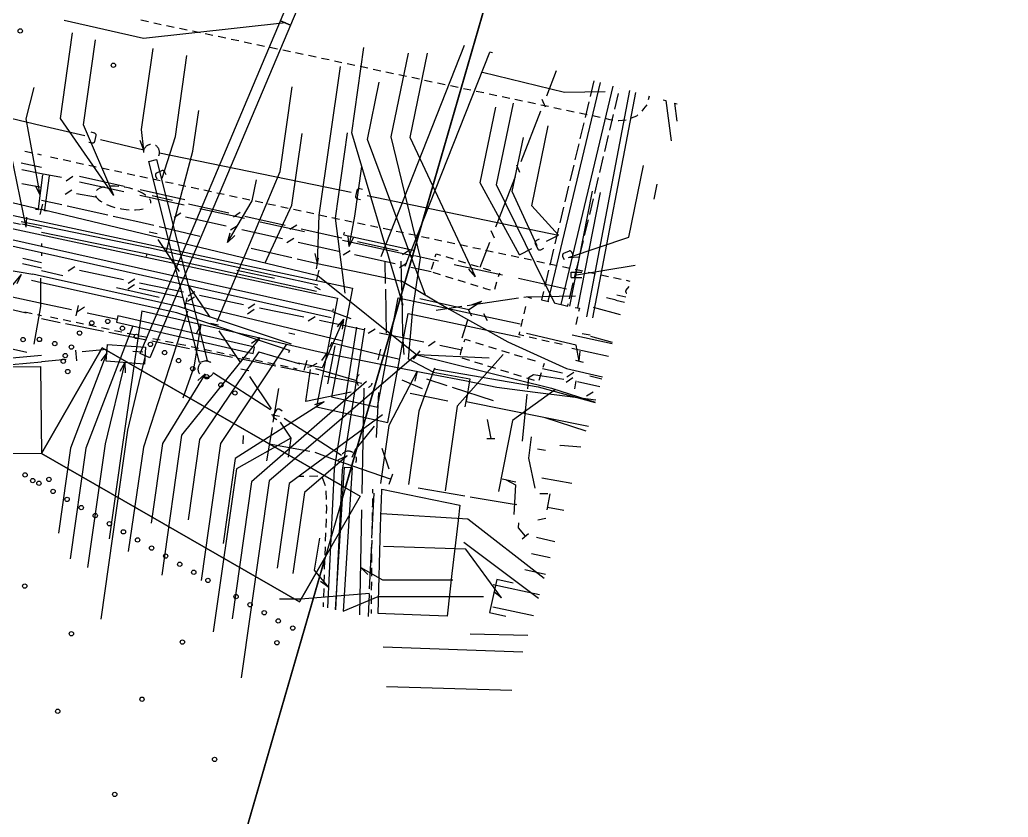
# Model space of a CAD drawing. Header units: metres. Extents: x 3206 to 3701, y 9896 to 11410.
# Drawn here: x 3498 to 3589.3, y 10741.6 to 10815.2 of the extents above; entities that cross this region are included whole.
import ezdxf

# ---------------------------------------------------------------- set-up
doc = ezdxf.new("R2010")
doc.units = ezdxf.units.M
for name, color, linetype in [('BOUNDARY', 7, 'Continuous'), ('BUILDING', 7, 'Continuous'), ('CURB', 7, 'Continuous'), ('ELECTR_CABLE', 7, 'Continuous'), ('ELECTR_CABLE_COMM', 7, 'Continuous'), ('GROUND', 7, 'Continuous'), ('HEAT', 7, 'Continuous'), ('SEWER', 7, 'Continuous'), ('WATER_PIPELINE', 7, 'Continuous')]:
    doc.layers.add(name, color=color, linetype=linetype)

# ---------------------------------------------------------------- blocks, each defined once
blk = doc.blocks.new('МОЖЖЕВЕЛЬНИК_СКАЛЬНЫЙ')
blk.add_circle((0, 0), 0.2)
blk = doc.blocks.new('КЛЕН_САХАРИСТЫЙ')
blk.add_circle((0, 0), 0.2)

msp = doc.modelspace()

# ---------------------------------------------------------------- linework, layer by layer
at = {"layer": 'BOUNDARY'}
msp.add_lwpolyline([(3253.023, 9915.673), (3233.596, 10020.109), (3233.041, 10027.227), (3225.675, 10139.955), (3262.083, 10325.257), (3335.841, 10689.444), (3351.098, 10763.684), (3367.768, 10831.231), (3377.814, 10869.112), (3520.394, 11207.447), (3551.174, 11273.829), (3554.005, 11279.367), (3611.719, 11390.174), (3639.436, 11373.131), (3680.635, 11298.581), (3281.247, 9920.202)], close=True, dxfattribs=at)
at = {"layer": 'BUILDING'}
for points in [[(3523.838, 10761.462), (3500, 10775.175), (3505.612, 10784.93), (3529.45, 10771.218)], [(3500, 10775.175), (3461.737, 10774.808), (3461.66, 10782.838), (3499.923, 10783.204)], [(3538.664, 10770.393), (3538.501, 10768.993), (3537.931, 10764.094), (3537.732, 10762.384), (3537.47, 10760.132), (3531.817, 10760.348), (3531.098, 10760.375), (3531.336, 10768.406), (3531.391, 10770.255), (3531.408, 10770.839), (3531.439, 10771.874), (3538.664, 10770.393)]]:
    msp.add_lwpolyline(points, close=True, dxfattribs=at)
at = {"layer": 'CURB'}
for points in [[(3509.884, 10815.04), (3509.181, 10815.19)], [(3511.076, 10814.787), (3510.542, 10814.899), (3510.373, 10814.935)], [(3512.268, 10814.536), (3511.565, 10814.684)], [(3513.46, 10814.285), (3512.757, 10814.433)], [(3514.653, 10814.035), (3513.95, 10814.183)], [(3515.845, 10813.784), (3515.142, 10813.932)], [(3517.038, 10813.533), (3516.334, 10813.681)], [(3518.23, 10813.283), (3517.527, 10813.43)], [(3519.422, 10813.032), (3518.719, 10813.18)], [(3520.615, 10812.781), (3519.912, 10812.929)], [(3521.807, 10812.53), (3521.104, 10812.678)], [(3522.999, 10812.28), (3522.296, 10812.428)], [(3524.192, 10812.029), (3523.489, 10812.177)], [(3525.384, 10811.778), (3524.681, 10811.926)], [(3526.577, 10811.528), (3525.874, 10811.675)], [(3527.768, 10811.274), (3527.066, 10811.424)], [(3528.96, 10811.018), (3528.257, 10811.169)], [(3530.151, 10810.763), (3529.449, 10810.914)], [(3531.343, 10810.508), (3530.64, 10810.658)], [(3532.534, 10810.253), (3531.831, 10810.403)], [(3533.725, 10809.997), (3533.023, 10810.148)], [(3534.917, 10809.742), (3534.214, 10809.893)], [(3536.108, 10809.487), (3535.406, 10809.637)], [(3537.3, 10809.232), (3536.597, 10809.382)], [(3538.492, 10808.979), (3537.789, 10809.128)], [(3539.684, 10808.728), (3538.981, 10808.876)], [(3540.876, 10808.476), (3540.173, 10808.624)], [(3542.068, 10808.224), (3541.365, 10808.372)], [(3543.26, 10807.972), (3542.557, 10808.12)], [(3544.452, 10807.72), (3543.749, 10807.868)], [(3545.644, 10807.468), (3544.941, 10807.616)], [(3555.917, 10807.373), (3555.632, 10807.002), (3555.479, 10806.804)], [(3556.138, 10808.196), (3556.061, 10807.845)], [(3546.837, 10807.216), (3546.134, 10807.365)], [(3548.029, 10806.964), (3547.326, 10807.113)], [(3549.221, 10806.712), (3548.518, 10806.861)], [(3550.413, 10806.46), (3549.71, 10806.609)], [(3555.113, 10806.467), (3554.963, 10806.348), (3554.479, 10806.14)], [(3551.605, 10806.208), (3550.902, 10806.357)], [(3552.801, 10805.978), (3552.555, 10806.008), (3552.094, 10806.105)], [(3554.013, 10805.97), (3553.334, 10805.912), (3553.297, 10805.917)], [(3499.167, 10802.921), (3498.477, 10803.073)], [(3500, 10802.737), (3499.655, 10802.813)], [(3501.527, 10802.4), (3500.835, 10802.553)], [(3502.708, 10802.14), (3502.016, 10802.292)], [(3503.89, 10801.884), (3503.197, 10802.033)], [(3505.073, 10801.629), (3504.379, 10801.779)], [(3506.255, 10801.375), (3505.562, 10801.524)], [(3507.437, 10801.12), (3506.744, 10801.27)], [(3508.62, 10800.866), (3507.926, 10801.015)], [(3509.802, 10800.612), (3509.108, 10800.761)], [(3510.984, 10800.357), (3510.291, 10800.506)], [(3512.167, 10800.103), (3511.473, 10800.252)], [(3513.349, 10799.848), (3512.655, 10799.997)], [(3514.531, 10799.594), (3513.838, 10799.743)], [(3515.714, 10799.339), (3515.02, 10799.489)], [(3516.896, 10799.085), (3516.202, 10799.234)], [(3518.078, 10798.83), (3517.385, 10798.98)], [(3519.26, 10798.576), (3518.567, 10798.725)], [(3520.443, 10798.321), (3519.749, 10798.471)], [(3521.625, 10798.067), (3520.932, 10798.216)], [(3522.807, 10797.813), (3522.114, 10797.962)], [(3523.99, 10797.558), (3523.296, 10797.707)], [(3525.172, 10797.304), (3524.478, 10797.453)], [(3526.354, 10797.049), (3525.661, 10797.198)], [(3527.537, 10796.795), (3526.843, 10796.944)], [(3528.72, 10796.544), (3528.026, 10796.69)], [(3529.903, 10796.295), (3529.209, 10796.441)], [(3531.087, 10796.046), (3530.393, 10796.192)], [(3532.27, 10795.797), (3531.576, 10795.943)], [(3533.454, 10795.548), (3532.759, 10795.694)], [(3534.637, 10795.299), (3533.943, 10795.445)], [(3535.82, 10795.05), (3535.688, 10795.078), (3535.126, 10795.196)], [(3537.003, 10794.796), (3536.309, 10794.945)], [(3538.186, 10794.543), (3537.492, 10794.691)], [(3539.368, 10794.289), (3538.674, 10794.438)], [(3540.551, 10794.036), (3539.857, 10794.185)], [(3541.733, 10793.782), (3541.04, 10793.931)], [(3542.916, 10793.529), (3542.222, 10793.678)], [(3544.098, 10793.276), (3543.405, 10793.424)], [(3545.281, 10793.022), (3544.587, 10793.171)], [(3546.463, 10792.769), (3545.77, 10792.917)], [(3547.646, 10792.515), (3547.363, 10792.576), (3546.952, 10792.664)], [(3548.828, 10792.262), (3548.135, 10792.411)], [(3550.011, 10792.009), (3549.317, 10792.157)], [(3551.193, 10791.755), (3550.5, 10791.904)], [(3552.376, 10791.502), (3551.682, 10791.65)], [(3553.558, 10791.248), (3552.865, 10791.397)], [(3554.404, 10791.067), (3554.047, 10791.143)], [(3498.455, 10788.256), (3499.159, 10788.108)], [(3499.648, 10788.006), (3500, 10787.932)], [(3501.527, 10787.611), (3500.835, 10787.757)], [(3502.709, 10787.363), (3502.017, 10787.509)], [(3503.89, 10787.116), (3503.198, 10787.261)], [(3505.071, 10786.868), (3504.379, 10787.013)], [(3506.253, 10786.62), (3505.561, 10786.765)], [(3507.434, 10786.372), (3506.742, 10786.517)], [(3508.615, 10786.124), (3507.923, 10786.269)], [(3509.797, 10785.876), (3509.105, 10786.021)], [(3510.978, 10785.628), (3510.286, 10785.773)], [(3512.16, 10785.38), (3511.467, 10785.526)], [(3513.341, 10785.132), (3512.649, 10785.278)], [(3514.522, 10784.885), (3513.83, 10785.03)], [(3515.704, 10784.637), (3515.012, 10784.782)], [(3526.421, 10784.545), (3526.399, 10784.496), (3525.867, 10783.769)], [(3526.827, 10785.433), (3526.629, 10784.999)], [(3516.885, 10784.389), (3516.193, 10784.534)], [(3518.066, 10784.141), (3517.374, 10784.286)], [(3519.248, 10783.893), (3518.556, 10784.038)], [(3520.429, 10783.645), (3519.737, 10783.79)], [(3521.61, 10783.397), (3520.918, 10783.542)], [(3522.792, 10783.149), (3522.1, 10783.294)], [(3523.627, 10782.974), (3523.281, 10783.047)], [(3525.46, 10783.493), (3524.864, 10783.168), (3524.592, 10783.125)], [(3523.858, 10773.066), (3524.254, 10773.076)], [(3524.754, 10773.089), (3525.546, 10773.11)], [(3525.932, 10772.954), (3526.217, 10772.215)], [(3530.598, 10771.888), (3530.591, 10771.499)], [(3526.261, 10771.72), (3526.295, 10770.928)], [(3530.583, 10770.999), (3530.573, 10770.426), (3530.57, 10770.22)], [(3526.317, 10770.429), (3526.328, 10770.152), (3526.311, 10769.637)], [(3526.294, 10769.138), (3526.268, 10768.346)], [(3530.561, 10769.72), (3530.548, 10768.941)], [(3530.54, 10768.441), (3530.527, 10767.663)], [(3526.251, 10767.846), (3526.224, 10767.054)], [(3526.207, 10766.555), (3526.181, 10765.763)], [(3530.519, 10767.163), (3530.506, 10766.384)], [(3530.497, 10765.884), (3530.495, 10765.749), (3530.491, 10765.105)], [(3526.164, 10765.263), (3526.137, 10764.472)], [(3530.488, 10764.605), (3530.483, 10763.826)], [(3526.12, 10763.972), (3526.094, 10763.18)], [(3526.077, 10762.681), (3526.05, 10761.889)], [(3530.48, 10763.326), (3530.475, 10762.547)], [(3530.472, 10762.047), (3530.467, 10761.268)], [(3526.033, 10761.389), (3526.02, 10760.993)], [(3530.463, 10760.768), (3530.461, 10760.379)]]:
    msp.add_lwpolyline(points, dxfattribs=at)
at = {"layer": 'ELECTR_CABLE'}
for points in [[(3531.384, 10793.361), (3539.093, 10812.887)], [(3535.03, 10793.238), (3532.306, 10804.432), (3533.901, 10812.17)], [(3533.616, 10792.479), (3541.42, 10812.246)], [(3541.661, 10812.179), (3541.42, 10812.246)], [(3525.51, 10792.723), (3525.674, 10797.192), (3527.617, 10810.918)], [(3498.584, 10796.081), (3496.36, 10806.922), (3496.935, 10809.858)], [(3535.495, 10789.796), (3530.128, 10804.182), (3531.217, 10809.466)], [(3499.871, 10799.059), (3498.588, 10806.097), (3499.319, 10808.998)], [(3516.232, 10787.359), (3522.066, 10801.221), (3523.174, 10809.05)], [(3554.335, 10808.692), (3550.348, 10787.803)], [(3550.939, 10787.688), (3554.905, 10808.535)], [(3557.451, 10807.834), (3557.693, 10807.768)], [(3557.692, 10807.768), (3558.172, 10804.071)], [(3558.477, 10807.552), (3558.695, 10805.873)], [(3558.477, 10807.552), (3558.718, 10807.486)], [(3457.795, 10806.595), (3467.272, 10802.452), (3470.905, 10798.839), (3472.179, 10797.717), (3483.577, 10795.302), (3495.191, 10792.414), (3499.2, 10791.736)], [(3500, 10793.694), (3461.985, 10802.213)], [(3500, 10794.309), (3462.117, 10802.799)], [(3500, 10801.58), (3498.126, 10801.994)], [(3499.703, 10797.671), (3499.716, 10797.766), (3500.147, 10800.91)], [(3500.297, 10797.589), (3500.31, 10797.685), (3500.742, 10800.828)], [(3507.617, 10799.334), (3503.515, 10800.24)], [(3507.649, 10799.839), (3503.526, 10800.75)], [(3517.205, 10794.662), (3519.485, 10798.501), (3519.885, 10800.444)], [(3498.077, 10796.322), (3483.76, 10799.336)], [(3499.871, 10799.059), (3499.464, 10799.899)], [(3513.237, 10798.605), (3509.114, 10799.516)], [(3550.883, 10799.42), (3548.778, 10788.781)], [(3551.619, 10799.275), (3549.513, 10788.636)], [(3500, 10798.578), (3501.885, 10798.159)], [(3513.183, 10798.105), (3509.082, 10799.011)], [(3499.703, 10797.671), (3499.455, 10797.705)], [(3500.545, 10797.555), (3500.297, 10797.589)], [(3502.373, 10798.05), (3506.144, 10797.213)], [(3518.749, 10796.876), (3514.648, 10797.782)], [(3498.137, 10796.616), (3500, 10796.234)], [(3498.584, 10796.081), (3498.648, 10797.013)], [(3506.632, 10797.104), (3508.9, 10796.6), (3510.398, 10796.25)], [(3524.315, 10795.646), (3520.214, 10796.552)], [(3500, 10796.234), (3509.878, 10794.206)], [(3500, 10795.621), (3509.758, 10793.618)], [(3510.885, 10796.137), (3514.646, 10795.259)], [(3517.205, 10794.662), (3517.45, 10795.563)], [(3527.938, 10795.358), (3527.992, 10795.603)], [(3517.205, 10794.662), (3517.879, 10795.308)], [(3527.831, 10794.87), (3534.404, 10793.429)], [(3527.938, 10795.358), (3534.511, 10793.918)], [(3500, 10794.559), (3500, 10794.309)], [(3526.894, 10788.282), (3500, 10794.309)], [(3526.762, 10787.696), (3500, 10793.694)], [(3500, 10793.694), (3500, 10793.444)], [(3509.883, 10794.205), (3525.548, 10790.746)], [(3519.381, 10794.154), (3523.143, 10793.276)], [(3509.707, 10793.373), (3509.757, 10793.618)], [(3509.753, 10793.619), (3525.418, 10790.16)], [(3523.629, 10793.162), (3525.51, 10792.723)], [(3525.51, 10792.723), (3525.293, 10793.632)], [(3525.408, 10792.233), (3525.612, 10793.213)], [(3531.793, 10790.863), (3531.75, 10792.904)], [(3533.307, 10790.224), (3533.25, 10792.936)], [(3536.192, 10782.698), (3533.904, 10783.884), (3534.307, 10788.483), (3535.03, 10793.238)], [(3536.68, 10792.934), (3534.454, 10793.418)], [(3500, 10792.067), (3501.983, 10791.622)], [(3525.51, 10792.723), (3529.514, 10791.89), (3533.325, 10791.076), (3537.664, 10788.515), (3543.082, 10785.492), (3548.506, 10783.026), (3551.849, 10782.246)], [(3542.598, 10791.646), (3538.145, 10792.615)], [(3498.142, 10791.695), (3495.688, 10788.838), (3498.606, 10788.176)], [(3498.142, 10791.695), (3497.745, 10790.849)], [(3500, 10790.943), (3499.085, 10791.147)], [(3500, 10791.558), (3499.215, 10791.733)], [(3499.911, 10791.373), (3499.911, 10788.758), (3499.301, 10785.266)], [(3523.096, 10785.261), (3512.66, 10788.739), (3500, 10791.558)], [(3522.907, 10784.692), (3512.5, 10788.161), (3500, 10790.943)], [(3548.515, 10790.358), (3544.063, 10791.327)], [(3506.926, 10790.513), (3510.893, 10789.623)], [(3525.215, 10790.588), (3525.751, 10790.318)], [(3531.889, 10786.282), (3531.804, 10790.364)], [(3513.247, 10788.583), (3513.481, 10789.555)], [(3533.52, 10784.305), (3533.478, 10784.647), (3533.39, 10786.288), (3533.317, 10789.724)], [(3539.338, 10788.842), (3544.061, 10789.538)], [(3544.556, 10789.611), (3544.782, 10789.644), (3549.326, 10789.745)], [(3553.101, 10789.328), (3552.2, 10789.554)], [(3553.06, 10789.338), (3553.853, 10789.162)], [(3553.168, 10789.826), (3553.992, 10789.644)], [(3509.27, 10788.36), (3507.373, 10775.153), (3506.259, 10767.289)], [(3509.27, 10788.36), (3520.17, 10785.87), (3522.65, 10785.28), (3525.57, 10784.58), (3527.32, 10784.23), (3530.27, 10783.65), (3533.22, 10783.06), (3536.18, 10782.48), (3539.13, 10781.9), (3542.08, 10781.31), (3545.62, 10780.85), (3548.6, 10780.46), (3551.231, 10780.115)], [(3513.364, 10789.069), (3527.727, 10785.619)], [(3526.948, 10788.526), (3526.894, 10788.282)], [(3526.934, 10788.27), (3528.572, 10787.654)], [(3536.482, 10788.421), (3538.843, 10788.769)], [(3500, 10787.638), (3501.745, 10787.285)], [(3527.901, 10787.586), (3525.935, 10783.079), (3523.705, 10783.502)], [(3527.901, 10787.586), (3527.311, 10786.861)], [(3527.901, 10787.586), (3527.77, 10786.661)], [(3502.235, 10787.186), (3505.725, 10786.481)], [(3506.215, 10786.382), (3509.704, 10785.676)], [(3514.72, 10787.115), (3514.076, 10783.145), (3513.073, 10780.282)], [(3514.72, 10787.115), (3514.329, 10786.267)], [(3526.459, 10760.899), (3527.067, 10773.712), (3529.131, 10786.852)], [(3527.202, 10760.739), (3527.814, 10773.636), (3529.871, 10786.736)], [(3510.194, 10785.577), (3513.684, 10784.872)], [(3520.17, 10785.87), (3512.944, 10776.875), (3511.11, 10763.914)], [(3520.17, 10785.87), (3519.411, 10785.325)], [(3522.851, 10786.304), (3523.403, 10786.183)], [(3549.694, 10783.694), (3549.406, 10785.172), (3544.814, 10786.263)], [(3550.704, 10786.09), (3549.968, 10786.235)], [(3514.174, 10784.773), (3517.664, 10784.067)], [(3522.65, 10785.28), (3516.556, 10776.106), (3514.765, 10763.448)], [(3522.907, 10784.691), (3522.828, 10784.454)], [(3526.756, 10785.416), (3531.231, 10784.31)], [(3531.111, 10783.825), (3531.351, 10784.795)], [(3549.694, 10783.694), (3549.767, 10784.625)], [(3518.154, 10783.968), (3521.643, 10783.263)], [(3534.583, 10784.251), (3521.033, 10772.63), (3518.457, 10754.435)], [(3531.231, 10784.31), (3532.981, 10783.928)], [(3549.329, 10783.779), (3550.059, 10783.609)], [(3522.133, 10783.164), (3525.623, 10782.458)], [(3528.606, 10780.843), (3524.437, 10779.979), (3524.856, 10782.942)], [(3534.7, 10782.77), (3532.097, 10777.744), (3531.341, 10772.402)], [(3536.31, 10783.06), (3534.865, 10779.085), (3533.904, 10772.295)], [(3534.7, 10782.77), (3534.508, 10781.856)], [(3536.243, 10782.994), (3545.906, 10781.333), (3551.161, 10779.873)], [(3526.113, 10782.359), (3529.603, 10781.654)], [(3535.202, 10781.147), (3533.317, 10781.931)], [(3535.568, 10782.078), (3537.468, 10781.455)], [(3536.192, 10782.698), (3539.58, 10782.073), (3539.242, 10779.976)], [(3548.253, 10782.016), (3545.469, 10782.424), (3545.006, 10782.17), (3544.905, 10781.149)], [(3549.288, 10781.147), (3549.413, 10781.886)], [(3521.902, 10781.168), (3521.39, 10778.078)], [(3537.943, 10781.299), (3541.744, 10780.054)], [(3530.967, 10776.651), (3531.158, 10780.811)], [(3534.072, 10780.75), (3537.562, 10780.045)], [(3539.144, 10779.486), (3539.34, 10780.466)], [(3544.855, 10780.651), (3544.424, 10776.305)], [(3539.242, 10779.976), (3550.534, 10777.708)], [(3541.195, 10778.318), (3541.521, 10776.568)], [(3546.494, 10778.498), (3550.295, 10777.253)], [(3521.309, 10777.585), (3520.797, 10774.495)], [(3528.715, 10774.826), (3529, 10775.49), (3530.78, 10777.692)], [(3518.644, 10776.071), (3518.668, 10776.821)], [(3541.146, 10776.568), (3541.896, 10776.568)], [(3545.622, 10771.976), (3545.029, 10774.738), (3545.282, 10776.721)], [(3524.801, 10775.347), (3521.032, 10776.021)], [(3532.122, 10773.725), (3531.479, 10775.619)], [(3546.58, 10775.444), (3545.843, 10775.584)], [(3547.928, 10775.888), (3547.941, 10775.951), (3549.837, 10775.793)], [(3527.079, 10774.571), (3525.293, 10775.258)], [(3532.258, 10772.783), (3527.079, 10774.571)], [(3532.421, 10773.256), (3532.095, 10772.311)], [(3542.556, 10772.819), (3543.29, 10772.669)], [(3542.923, 10772.744), (3543.796, 10772.273), (3543.632, 10769.534)], [(3542.923, 10772.744), (3543.834, 10772.536)], [(3548.993, 10772.391), (3546.222, 10772.881)], [(3534.82, 10772.005), (3539.13, 10771.262)], [(3530.539, 10767.333), (3530.73, 10771.493)], [(3539.622, 10771.177), (3543.863, 10770.446), (3543.928, 10770.473)], [(3546.041, 10771.487), (3546.791, 10771.487)], [(3546.72, 10769.971), (3546.996, 10771.445)], [(3548.274, 10769.909), (3546.761, 10770.192)], [(3545.867, 10769.05), (3546.601, 10769.208)], [(3544.072, 10768.763), (3544.055, 10768.295), (3544.704, 10767.53)], [(3526.549, 10762.791), (3525.238, 10764.402), (3525.716, 10767.355)], [(3544.418, 10767.287), (3544.99, 10767.773)], [(3530.325, 10762.673), (3530.516, 10766.833)], [(3526.549, 10762.791), (3525.787, 10763.331)], [(3530.305, 10762.238), (3523.98, 10761.717), (3521.995, 10761.717)], [(3530.206, 10760.094), (3530.302, 10762.174)]]:
    msp.add_lwpolyline(points, dxfattribs=at)
at = {"layer": 'ELECTR_CABLE_COMM'}
for points in [[(3506.691, 10799.016), (3501.751, 10806.124), (3502.871, 10814.038)], [(3506.691, 10799.016), (3503.891, 10805.534), (3505.004, 10813.399)], [(3540.095, 10791.482), (3534.056, 10804.361), (3535.661, 10812.147)], [(3546.69, 10808.217), (3547.598, 10810.546)], [(3546.569, 10807.175), (3546.268, 10807.861)], [(3511.523, 10793.787), (3513.999, 10803.111), (3514.529, 10806.856)], [(3544.332, 10802.161), (3546.146, 10806.819)], [(3453.281, 10805.707), (3461.262, 10804.255), (3469.156, 10801.978), (3476.918, 10801.545), (3491.975, 10799.622), (3500.013, 10797.726)], [(3520.663, 10792.775), (3523.147, 10798.119), (3524.086, 10804.747)], [(3500, 10801.02), (3498.191, 10801.366)], [(3501.865, 10800.681), (3500, 10801.019)], [(3528.421, 10794.302), (3528.961, 10797.099), (3529.611, 10801.686)], [(3544.211, 10801.119), (3543.909, 10801.805)], [(3500, 10799.748), (3498.181, 10800.095)], [(3502.911, 10800.761), (3502.295, 10800.334)], [(3541.974, 10796.104), (3543.788, 10800.763)], [(3502.8, 10799.511), (3502.184, 10799.084)], [(3504.983, 10798.846), (3503.23, 10799.164)], [(3505.827, 10799.797), (3505.678, 10799.769), (3505.397, 10799.672), (3505.18, 10799.549), (3505.09, 10799.457)], [(3507.148, 10799.842), (3506.822, 10799.867), (3506.402, 10799.867), (3506.322, 10799.861)], [(3508.448, 10799.586), (3508.16, 10799.67), (3507.715, 10799.767), (3507.644, 10799.777)], [(3509.647, 10799.032), (3509.627, 10799.049), (3509.331, 10799.23), (3508.98, 10799.397), (3508.919, 10799.42)], [(3505.005, 10798.998), (3505.068, 10798.863), (3505.233, 10798.671), (3505.468, 10798.481), (3505.573, 10798.417)], [(3510.113, 10798.296), (3510.106, 10798.476), (3510.02, 10798.666), (3510.004, 10798.685)], [(3510.246, 10798.992), (3512.118, 10798.575)], [(3513.582, 10798.248), (3517.325, 10797.414)], [(3499.883, 10797.243), (3500.117, 10798.215)], [(3500, 10797.729), (3525.539, 10791.606)], [(3506.014, 10798.183), (3506.119, 10798.133), (3506.515, 10797.986), (3506.792, 10797.906)], [(3507.279, 10797.791), (3507.388, 10797.767), (3507.839, 10797.702), (3508.098, 10797.683)], [(3508.597, 10797.671), (3508.699, 10797.671), (3509.082, 10797.706), (3509.416, 10797.772)], [(3512.261, 10796.99), (3512.894, 10797.392)], [(3517.741, 10797.05), (3518.374, 10797.452)], [(3513.31, 10797.028), (3517.054, 10796.194)], [(3518.79, 10797.088), (3522.533, 10796.254)], [(3509.956, 10795.651), (3510.692, 10795.506)], [(3517.469, 10795.83), (3518.102, 10796.232)], [(3518.518, 10795.868), (3522.261, 10795.034)], [(3522.949, 10795.89), (3523.582, 10796.292)], [(3523.997, 10795.927), (3527.741, 10795.093)], [(3541.852, 10795.062), (3541.551, 10795.748)], [(3510.741, 10794.955), (3512.734, 10791.978)], [(3522.677, 10794.669), (3523.31, 10795.072)], [(3523.726, 10794.707), (3527.469, 10793.873)], [(3528.421, 10794.302), (3528.346, 10795.233)], [(3528.421, 10794.302), (3528.837, 10795.138)], [(3529.205, 10794.767), (3532.949, 10793.933)], [(3540.522, 10792.377), (3541.429, 10794.707)], [(3527.885, 10793.509), (3528.518, 10793.911)], [(3533.365, 10793.569), (3533.997, 10793.971)], [(3498.272, 10793.222), (3500, 10792.828)], [(3528.933, 10793.547), (3532.677, 10792.713)], [(3536.031, 10792.195), (3536.149, 10792.579), (3536.239, 10792.872)], [(3536.386, 10793.35), (3536.471, 10793.625), (3536.872, 10793.502)], [(3537.35, 10793.355), (3538.026, 10793.146)], [(3538.504, 10792.999), (3539.18, 10792.791)], [(3498.261, 10792.712), (3500, 10792.315)], [(3502.461, 10792.044), (3503.087, 10792.455)], [(3503.508, 10792.097), (3507.588, 10791.249)], [(3525.422, 10791.12), (3525.656, 10792.092)], [(3533.093, 10792.349), (3533.726, 10792.751)], [(3534.141, 10792.386), (3536.013, 10791.969)], [(3536.873, 10791.674), (3536.196, 10791.883)], [(3540.095, 10791.482), (3539.487, 10792.191)], [(3539.658, 10792.643), (3540.335, 10792.435)], [(3540.812, 10792.288), (3541.489, 10792.079)], [(3508.008, 10790.891), (3508.635, 10791.302)], [(3509.056, 10790.943), (3513.135, 10790.095)], [(3512.784, 10791.428), (3513.519, 10791.282)], [(3525.539, 10791.606), (3534.674, 10784.271)], [(3538.027, 10791.319), (3537.35, 10791.527)], [(3539.181, 10790.963), (3538.505, 10791.172)], [(3542.053, 10791.012), (3541.845, 10790.336)], [(3542.305, 10791.828), (3542.201, 10791.49)], [(3507.977, 10790.386), (3508.604, 10790.797)], [(3509.024, 10790.439), (3513.083, 10789.595)], [(3513.556, 10789.737), (3514.183, 10790.148)], [(3513.568, 10790.732), (3515.561, 10787.755)], [(3540.335, 10790.608), (3539.659, 10790.816)], [(3541.489, 10790.252), (3541.025, 10790.395), (3540.813, 10790.461)], [(3513.503, 10789.237), (3514.13, 10789.648)], [(3514.604, 10789.79), (3518.683, 10788.941)], [(3540.658, 10789.203), (3539.484, 10788.433), (3534.965, 10789.451)], [(3540.658, 10789.203), (3539.769, 10788.918)], [(3519.03, 10788.088), (3519.657, 10788.499)], [(3519.104, 10788.583), (3519.731, 10788.994)], [(3520.152, 10788.636), (3524.231, 10787.787)], [(3539.395, 10788.547), (3539.746, 10787.885)], [(3553.507, 10787.968), (3551, 10788.657)], [(3524.652, 10787.429), (3525.279, 10787.84)], [(3525.7, 10787.482), (3529.779, 10786.633)], [(3539.35, 10787.499), (3538.832, 10785.816)], [(3540.828, 10788.106), (3541.179, 10787.443)], [(3515.611, 10787.204), (3516.346, 10787.059)], [(3516.395, 10786.508), (3518.388, 10783.531)], [(3530.2, 10786.275), (3530.827, 10786.686)], [(3531.248, 10786.328), (3535.327, 10785.48)], [(3535.748, 10785.121), (3536.375, 10785.532)], [(3539.063, 10785.49), (3539.135, 10785.723), (3539.549, 10785.595), (3539.62, 10785.573)], [(3552.773, 10785.437), (3550.766, 10785.979)], [(3534.361, 10783.881), (3534.987, 10784.661)], [(3536.795, 10785.174), (3538.835, 10784.75)], [(3538.694, 10784.293), (3538.702, 10784.319), (3538.761, 10784.51), (3538.916, 10785.012)], [(3540.098, 10785.426), (3540.817, 10785.205)], [(3541.295, 10785.058), (3542.013, 10784.836)], [(3542.491, 10784.689), (3543.21, 10784.468)], [(3541.353, 10783.977), (3534.674, 10784.271)], [(3534.674, 10784.271), (3547.124, 10781.203), (3551.168, 10779.898)], [(3542.662, 10784.326), (3538.401, 10779.551), (3537.292, 10771.721)], [(3539.578, 10783.759), (3538.86, 10783.981)], [(3543.688, 10784.32), (3544.407, 10784.099)], [(3544.884, 10783.952), (3545.603, 10783.73)], [(3518.438, 10782.981), (3519.173, 10782.835)], [(3540.775, 10783.391), (3540.056, 10783.612)], [(3541.972, 10783.022), (3541.253, 10783.243)], [(3543.168, 10782.653), (3542.449, 10782.875)], [(3546.304, 10783.03), (3548.137, 10782.628)], [(3546.44, 10783.472), (3546.33, 10783.113)], [(3519.223, 10782.285), (3521.215, 10779.308)], [(3544.365, 10782.285), (3543.646, 10782.506)], [(3545.561, 10781.916), (3544.843, 10782.137)], [(3546.182, 10782.635), (3545.961, 10781.916)], [(3548.466, 10781.772), (3549.098, 10782.176)], [(3548.554, 10782.265), (3549.186, 10782.669)], [(3549.515, 10781.813), (3551.591, 10781.358)], [(3551.789, 10782.042), (3550.68, 10782.311)], [(3547.493, 10781.084), (3543.529, 10778.227), (3542.234, 10771.66)], [(3550.348, 10780.485), (3550.986, 10780.879)], [(3521.265, 10778.758), (3522, 10778.612)], [(3522.05, 10778.061), (3523.046, 10776.573)], [(3523.046, 10776.573), (3518.013, 10773.762), (3515.88, 10758.688)], [(3523.046, 10776.573), (3522.797, 10774.841)]]:
    msp.add_lwpolyline(points, dxfattribs=at)
at = {"layer": 'GROUND'}
msp.add_lwpolyline([(3640.229, 11159.132), (3528.062, 10772.016), (3505.612, 10784.93), (3500, 10775.175), (3523.838, 10761.462), (3526.187, 10765.544), (3450.382, 10503.927)], dxfattribs=at)
at = {"layer": 'HEAT'}
for points in [[(3533.42, 10788.83), (3528.682, 10804.795), (3529.797, 10812.674)], [(3552.079, 10808.598), (3548.339, 10808.531), (3540.75, 10810.376)], [(3546.813, 10789.223), (3551.647, 10809.432)], [(3551.033, 10809.601), (3550.684, 10808.142)], [(3548.007, 10788.937), (3552.831, 10809.106)], [(3552.976, 10806.976), (3553.325, 10808.435)], [(3553.441, 10808.921), (3553.445, 10808.937)], [(3547.41, 10789.08), (3542.051, 10799.986), (3543.605, 10807.522)], [(3550.568, 10807.655), (3550.219, 10806.197)], [(3552.511, 10805.031), (3552.86, 10806.49)], [(3550.103, 10805.71), (3549.754, 10804.251)], [(3528.05, 10789.97), (3527.163, 10796.913), (3528.278, 10804.791)], [(3549.637, 10803.765), (3549.288, 10802.306)], [(3552.045, 10803.086), (3552.394, 10804.544)], [(3551.58, 10801.14), (3551.929, 10802.599)], [(3549.172, 10801.82), (3548.823, 10800.361)], [(3456.5, 10796.679), (3478.404, 10791.648), (3480.572, 10800.77), (3500, 10796.602)], [(3551.115, 10799.195), (3551.464, 10800.654)], [(3456.232, 10795.509), (3479.296, 10790.212), (3481.468, 10799.35), (3500, 10795.374)], [(3548.707, 10799.875), (3548.358, 10798.416)], [(3550.65, 10797.25), (3550.998, 10798.709)], [(3548.242, 10797.93), (3547.893, 10796.471)], [(3500, 10796.602), (3528.751, 10790.433), (3526.81, 10780.408), (3531.045, 10779.461), (3532.944, 10789.544), (3544.244, 10787.148)], [(3550.184, 10795.305), (3550.533, 10796.764)], [(3498.198, 10796.375), (3500, 10795.988)], [(3547.776, 10795.985), (3547.427, 10794.526)], [(3500, 10795.374), (3527.349, 10789.507), (3525.41, 10779.492), (3531.995, 10778.019), (3533.896, 10788.116), (3544.242, 10785.921)], [(3549.719, 10793.36), (3550.068, 10794.819)], [(3547.311, 10794.039), (3546.962, 10792.581)], [(3549.254, 10791.415), (3549.603, 10792.874)], [(3518.046, 10792.116), (3521.526, 10791.37)], [(3546.846, 10792.094), (3546.497, 10790.636)], [(3546.38, 10790.149), (3546.194, 10789.371), (3546.875, 10789.208)], [(3548.788, 10789.47), (3549.137, 10790.928)], [(3544.93, 10789.6), (3545.278, 10789.527)], [(3544.588, 10788.072), (3544.743, 10788.765)], [(3547.361, 10789.092), (3548.626, 10788.789), (3548.672, 10788.983)], [(3549.32, 10788.671), (3549.7, 10788.59), (3549.63, 10788.276)], [(3544.323, 10786.891), (3544.478, 10787.584)], [(3549.521, 10787.788), (3549.366, 10787.094)], [(3544.56, 10786.028), (3544.15, 10786.12), (3544.213, 10786.403)], [(3545.742, 10785.762), (3545.048, 10785.918)], [(3546.923, 10785.497), (3546.229, 10785.653)], [(3549.021, 10786.135), (3552.738, 10785.317)], [(3527.11, 10785.114), (3526.433, 10781.62)], [(3548.104, 10785.231), (3547.41, 10785.387)], [(3549.009, 10784.909), (3552.404, 10784.162)], [(3526.11, 10779.95), (3517.889, 10774.693), (3516.78, 10766.857)], [(3526.11, 10779.95), (3525.217, 10779.676)], [(3531.52, 10778.74), (3522.883, 10772.397), (3521.774, 10764.567)], [(3546.451, 10763.617), (3539.392, 10769.108), (3531.407, 10769.591)], [(3542.519, 10761.826), (3539.196, 10766.331), (3531.591, 10766.568)], [(3545.916, 10761.771), (3539.032, 10766.937)], [(3543.593, 10763.183), (3542.069, 10763.519), (3541.396, 10760.471), (3542.92, 10760.135)], [(3546.013, 10762.107), (3541.748, 10763.025)], [(3542.519, 10761.826), (3541.783, 10762.402)], [(3545.45, 10760.162), (3541.717, 10760.965)], [(3544.927, 10758.358), (3539.595, 10758.465)], [(3544.477, 10756.805), (3531.578, 10757.284)], [(3543.454, 10753.274), (3531.866, 10753.612)]]:
    msp.add_lwpolyline(points, dxfattribs=at)
at = {"layer": 'SEWER'}
for points in [[(3509.453, 10803.209), (3509.257, 10805.1), (3510.317, 10812.594)], [(3511.158, 10800.599), (3512.389, 10804.448), (3513.449, 10811.935)], [(3500, 10805.457), (3483.506, 10809.38)], [(3544.182, 10793.532), (3540.541, 10800.17), (3541.985, 10807.175)], [(3503.997, 10804.507), (3500, 10805.457)], [(3504.387, 10803.94), (3504.657, 10803.876), (3504.696, 10803.869), (3504.726, 10803.869), (3504.769, 10803.87), (3504.809, 10803.88), (3504.841, 10803.893), (3504.872, 10803.916), (3504.899, 10803.943), (3504.913, 10803.968), (3504.923, 10803.994), (3505.059, 10804.563), (3505.06, 10804.588), (3505.058, 10804.61), (3505.051, 10804.638), (3505.039, 10804.659), (3505.022, 10804.687), (3505.002, 10804.713), (3504.974, 10804.734), (3504.933, 10804.76), (3504.899, 10804.773), (3504.597, 10804.845)], [(3547.782, 10795.349), (3545.296, 10798.047), (3546.821, 10805.446)], [(3509.453, 10803.209), (3505.456, 10804.16)], [(3509.453, 10803.209), (3509.112, 10804.078)], [(3545.808, 10794.353), (3543.5, 10799.374), (3544.528, 10804.362)], [(3509.609, 10803.479), (3509.576, 10803.439), (3509.545, 10803.397), (3509.517, 10803.352), (3509.492, 10803.306), (3509.471, 10803.258), (3509.453, 10803.209), (3509.439, 10803.159), (3509.428, 10803.108), (3509.42, 10803.056), (3509.417, 10803.003), (3509.417, 10802.992)], [(3510.074, 10803.72), (3510.063, 10803.719), (3510.011, 10803.71), (3509.96, 10803.698), (3509.91, 10803.681), (3509.862, 10803.662), (3509.815, 10803.639), (3509.769, 10803.613), (3509.726, 10803.584), (3509.685, 10803.552), (3509.646, 10803.517), (3509.609, 10803.479)], [(3510.856, 10802.684), (3510.861, 10802.695), (3510.879, 10802.744), (3510.894, 10802.794), (3510.905, 10802.845), (3510.912, 10802.897), (3510.916, 10802.949), (3510.916, 10803.002), (3510.912, 10803.054), (3510.905, 10803.106), (3510.894, 10803.157), (3510.88, 10803.207), (3510.862, 10803.257), (3510.841, 10803.304), (3510.816, 10803.351), (3510.788, 10803.395), (3510.758, 10803.437), (3510.724, 10803.478), (3510.688, 10803.515), (3510.649, 10803.55), (3510.608, 10803.583), (3510.564, 10803.612), (3510.554, 10803.618)], [(3510.916, 10802.949), (3528.614, 10799.301)], [(3515.301, 10783.748), (3514.603, 10783.572), (3509.921, 10802.146), (3510.619, 10802.322), (3515.301, 10783.748)], [(3511.524, 10800.911), (3511.413, 10801.165), (3511.395, 10801.2), (3511.376, 10801.224), (3511.349, 10801.257), (3511.318, 10801.284), (3511.288, 10801.3), (3511.25, 10801.312), (3511.213, 10801.318), (3511.185, 10801.313), (3511.158, 10801.306), (3510.622, 10801.07), (3510.601, 10801.056), (3510.585, 10801.041), (3510.567, 10801.019), (3510.557, 10800.996), (3510.545, 10800.966), (3510.536, 10800.935), (3510.537, 10800.9), (3510.541, 10800.851), (3510.551, 10800.816), (3510.676, 10800.532)], [(3548.708, 10793.288), (3554.255, 10795.158), (3555.621, 10801.784)], [(3529.676, 10799.553), (3529.405, 10799.609), (3529.366, 10799.614), (3529.335, 10799.614), (3529.293, 10799.611), (3529.253, 10799.6), (3529.222, 10799.585), (3529.191, 10799.561), (3529.164, 10799.534), (3529.152, 10799.508), (3529.142, 10799.482), (3529.024, 10798.909), (3529.023, 10798.884), (3529.026, 10798.862), (3529.034, 10798.835), (3529.046, 10798.813), (3529.064, 10798.786), (3529.085, 10798.761), (3529.113, 10798.741), (3529.155, 10798.716), (3529.19, 10798.704), (3529.493, 10798.642)], [(3556.611, 10798.682), (3556.895, 10800.068)], [(3530.083, 10798.998), (3547.782, 10795.349)], [(3545.988, 10794.96), (3545.74, 10794.835), (3545.706, 10794.816), (3545.683, 10794.796), (3545.651, 10794.767), (3545.627, 10794.734), (3545.611, 10794.703), (3545.602, 10794.665), (3545.598, 10794.627), (3545.605, 10794.6), (3545.613, 10794.573), (3545.876, 10794.051), (3545.892, 10794.03), (3545.907, 10794.015), (3545.931, 10793.999), (3545.954, 10793.99), (3545.984, 10793.979), (3546.016, 10793.972), (3546.051, 10793.975), (3546.099, 10793.981), (3546.134, 10793.993), (3546.411, 10794.133)], [(3546.652, 10794.779), (3547.782, 10795.349)], [(3544.182, 10793.532), (3545.313, 10794.103)], [(3549.126, 10793.483), (3549.012, 10793.736), (3548.994, 10793.771), (3548.976, 10793.795), (3548.949, 10793.828), (3548.917, 10793.854), (3548.887, 10793.87), (3548.849, 10793.881), (3548.811, 10793.887), (3548.783, 10793.882), (3548.756, 10793.875), (3548.223, 10793.635), (3548.202, 10793.621), (3548.186, 10793.606), (3548.168, 10793.583), (3548.158, 10793.561), (3548.147, 10793.53), (3548.138, 10793.499), (3548.139, 10793.464), (3548.143, 10793.416), (3548.154, 10793.38), (3548.281, 10793.098)], [(3548.708, 10793.288), (3549.641, 10793.339)], [(3548.939, 10791.421), (3548.939, 10791.929)], [(3548.939, 10791.929), (3549.928, 10791.929)], [(3549.433, 10791.675), (3554.84, 10792.57)], [(3490.214, 10791.144), (3491.247, 10786.184), (3498.639, 10784.528)], [(3548.939, 10791.421), (3549.928, 10791.421)], [(3554.272, 10790.609), (3553.996, 10790.246), (3553.984, 10790.223), (3553.977, 10790.203), (3553.973, 10790.174), (3553.974, 10790.15), (3553.979, 10790.118), (3553.986, 10790.086), (3554.004, 10790.056), (3554.03, 10790.015), (3554.057, 10789.989), (3554.086, 10789.967)], [(3495.841, 10789.953), (3500, 10789.073)], [(3500, 10789.073), (3502.77, 10788.486)], [(3503.387, 10788.851), (3503.182, 10787.881)], [(3503.255, 10788.227), (3503.974, 10788.726)], [(3513.501, 10788.321), (3509.44, 10775.758), (3508.003, 10766.116)], [(3504.237, 10788.176), (3507.007, 10787.59)], [(3519.55, 10784.393), (3519.672, 10784.98), (3507.067, 10787.883), (3506.946, 10787.296), (3519.55, 10784.393)], [(3508.452, 10786.949), (3504.108, 10775.65), (3502.663, 10765.436)], [(3520.095, 10784.575), (3514.608, 10776.473), (3513.555, 10769.035)], [(3520.095, 10784.575), (3523.887, 10783.46)], [(3515.65, 10783.567), (3515.606, 10783.596), (3515.561, 10783.622), (3515.513, 10783.644), (3515.465, 10783.663), (3515.415, 10783.679), (3515.364, 10783.692), (3515.312, 10783.7), (3515.26, 10783.706), (3515.208, 10783.707), (3515.156, 10783.705), (3515.144, 10783.703)], [(3524.531, 10783.775), (3524.251, 10782.825)], [(3514.697, 10783.501), (3514.688, 10783.493), (3514.652, 10783.455), (3514.619, 10783.415), (3514.588, 10783.372), (3514.561, 10783.328), (3514.537, 10783.281), (3514.516, 10783.233), (3514.498, 10783.184), (3514.484, 10783.133), (3514.474, 10783.082), (3514.467, 10783.03), (3514.463, 10782.978), (3514.464, 10782.926), (3514.468, 10782.874), (3514.475, 10782.822), (3514.487, 10782.771), (3514.501, 10782.72), (3514.52, 10782.671), (3514.541, 10782.624), (3514.566, 10782.578), (3514.594, 10782.533), (3514.601, 10782.524)], [(3525.326, 10783.037), (3529.118, 10781.922)], [(3515.123, 10782.542), (3511.177, 10776.099), (3510.135, 10768.739)], [(3515.123, 10782.542), (3514.44, 10781.905)], [(3515, 10782.238), (3515.011, 10782.235), (3515.062, 10782.222), (3515.114, 10782.214), (3515.166, 10782.208), (3515.218, 10782.207), (3515.27, 10782.209), (3515.322, 10782.215), (3515.374, 10782.224), (3515.425, 10782.237), (3515.474, 10782.254), (3515.523, 10782.274), (3515.57, 10782.297), (3515.615, 10782.324), (3515.658, 10782.353), (3515.699, 10782.386), (3515.738, 10782.421), (3515.774, 10782.459), (3515.807, 10782.499), (3515.838, 10782.542), (3515.865, 10782.586), (3515.889, 10782.633), (3515.894, 10782.644)], [(3515.889, 10782.633), (3521.17, 10779.23)], [(3530.026, 10781.822), (3519.42, 10772.537), (3517.629, 10759.886)], [(3529.325, 10782.456), (3529.317, 10782.448), (3529.283, 10782.408), (3529.251, 10782.366), (3529.223, 10782.322), (3529.198, 10782.276), (3529.176, 10782.228), (3529.158, 10782.179), (3529.143, 10782.129), (3529.131, 10782.078), (3529.123, 10782.027), (3529.119, 10781.974), (3529.118, 10781.922), (3529.121, 10781.87), (3529.128, 10781.818), (3529.138, 10781.766), (3529.152, 10781.716), (3529.169, 10781.667), (3529.19, 10781.619), (3529.214, 10781.572), (3529.241, 10781.527), (3529.271, 10781.485), (3529.279, 10781.475)], [(3529.632, 10771.476), (3529.807, 10781.192)], [(3530.212, 10781.273), (3530.258, 10781.298), (3530.301, 10781.327), (3530.343, 10781.359), (3530.382, 10781.393), (3530.419, 10781.43), (3530.453, 10781.47), (3530.485, 10781.512), (3530.513, 10781.556), (3530.538, 10781.602), (3530.56, 10781.65), (3530.564, 10781.661)], [(3522.251, 10779.082), (3522.018, 10779.233), (3521.984, 10779.252), (3521.955, 10779.262), (3521.914, 10779.275), (3521.873, 10779.279), (3521.839, 10779.277), (3521.802, 10779.266), (3521.767, 10779.25), (3521.746, 10779.23), (3521.728, 10779.21), (3521.411, 10778.718), (3521.401, 10778.694), (3521.395, 10778.673), (3521.393, 10778.644), (3521.397, 10778.62), (3521.404, 10778.589), (3521.414, 10778.558), (3521.433, 10778.529), (3521.463, 10778.49), (3521.492, 10778.467), (3521.752, 10778.299)], [(3522.431, 10778.418), (3527.711, 10775.016)], [(3528.238, 10774.949), (3524.3, 10771.573), (3523.24, 10764.086)], [(3528.238, 10774.949), (3527.392, 10774.553)], [(3528.771, 10775.259), (3528.761, 10775.266), (3528.716, 10775.293), (3528.669, 10775.316), (3528.621, 10775.336), (3528.571, 10775.353), (3528.52, 10775.366), (3528.469, 10775.376), (3528.417, 10775.382), (3528.365, 10775.384), (3528.312, 10775.383), (3528.26, 10775.378), (3528.209, 10775.369), (3528.158, 10775.357), (3528.108, 10775.341), (3528.059, 10775.322), (3528.012, 10775.3), (3527.966, 10775.274), (3527.922, 10775.245), (3527.881, 10775.213), (3527.842, 10775.179), (3527.805, 10775.142), (3527.797, 10775.133)], [(3529.049, 10774.346), (3529.068, 10774.395), (3529.083, 10774.445), (3529.094, 10774.496), (3529.102, 10774.548), (3529.106, 10774.6), (3529.107, 10774.652), (3529.104, 10774.705), (3529.097, 10774.757), (3529.087, 10774.808), (3529.073, 10774.858), (3529.069, 10774.869)], [(3527.163, 10760.748), (3527.99, 10773.907), (3528.709, 10773.861), (3527.875, 10760.595)], [(3529.43, 10760.261), (3529.605, 10769.976)], [(3547.433, 10767.008), (3545.727, 10767.394)], [(3529.509, 10764.648), (3531.509, 10763.483), (3537.994, 10763.483)], [(3529.509, 10764.648), (3530.16, 10763.979)], [(3546.557, 10763.983), (3544.651, 10764.414)], [(3527.875, 10760.595), (3531.101, 10761.951), (3540.849, 10761.951)]]:
    msp.add_lwpolyline(points, dxfattribs=at)
at = {"layer": 'WATER_PIPELINE'}
for points in [[(3523.011, 10814.75), (3522.089, 10815.138), (3524.379, 10820.565), (3525.301, 10820.177), (3523.011, 10814.75)], [(3522.55, 10814.944), (3509.439, 10813.519), (3502.105, 10815.173)], [(3510.032, 10784.011), (3509.111, 10784.399), (3522.089, 10815.138), (3523.011, 10814.75), (3510.032, 10784.011)], [(3503.271, 10783.73), (3503.183, 10784.724)], [(3506.037, 10784.777), (3503.766, 10784.575)], [(3509.631, 10784.983), (3509.512, 10783.427), (3505.979, 10783.698), (3506.099, 10785.254), (3509.631, 10784.983)], [(3509.379, 10784.521), (3508.456, 10784.591)], [(3494.189, 10783.721), (3500, 10784.239)], [(3494.441, 10783.141), (3500, 10783.637)], [(3502.273, 10783.839), (3500, 10783.637)], [(3506.039, 10784.476), (3502.689, 10775.65), (3501.581, 10767.82)], [(3509.571, 10784.205), (3507.951, 10777.318), (3505.48, 10759.858)], [(3506.039, 10784.476), (3505.486, 10783.723)], [(3507.7, 10783.566), (3505.884, 10776.053), (3504.266, 10764.626)], [(3507.7, 10783.566), (3507.245, 10782.75)], [(3507.7, 10783.566), (3507.731, 10782.633)], [(3547.003, 10765.524), (3545.267, 10765.901)]]:
    msp.add_lwpolyline(points, dxfattribs=at)

# ---------------------------------------------------------------- block references
at = {"layer": 'BUSH'}
for p in [(3498.039, 10814.206), (3506.649, 10811.038), (3504.656, 10787.237), (3506.126, 10787.374), (3503.52, 10786.294), (3507.477, 10786.741), (3498.309, 10785.689), (3499.809, 10785.703), (3501.238, 10785.328), (3508.777, 10785.993), (3502.766, 10784.997), (3510.077, 10785.245), (3511.378, 10784.497), (3502.018, 10783.697), (3502.209, 10784.214), (3512.678, 10783.749), (3502.428, 10782.744), (3513.978, 10783.001), (3515.278, 10782.254), (3516.579, 10781.506), (3517.879, 10780.758), (3498.489, 10773.186), (3499.204, 10772.667), (3500.694, 10772.775), (3499.777, 10772.419), (3501.077, 10771.671), (3502.378, 10770.923), (3503.678, 10770.175), (3504.978, 10769.427), (3506.278, 10768.679), (3507.579, 10767.931), (3508.879, 10767.183), (3510.179, 10766.435), (3511.479, 10765.687), (3512.78, 10764.939), (3514.08, 10764.192), (3515.38, 10763.444), (3517.98, 10761.948), (3519.281, 10761.2), (3520.581, 10760.452), (3521.881, 10759.704), (3523.221, 10759.042), (3502.772, 10758.517), (3513.03, 10757.749), (3521.753, 10757.688), (3509.293, 10752.468), (3501.514, 10751.358), (3516.005, 10746.911), (3506.78, 10743.669)]:
    msp.add_blockref('МОЖЖЕВЕЛЬНИК_СКАЛЬНЫЙ', p, dxfattribs=at)
at = {"layer": 'TREE'}
msp.add_blockref('КЛЕН_САХАРИСТЫЙ', (3498.454, 10762.921), dxfattribs=at)

doc.saveas('drawing.dxf')
